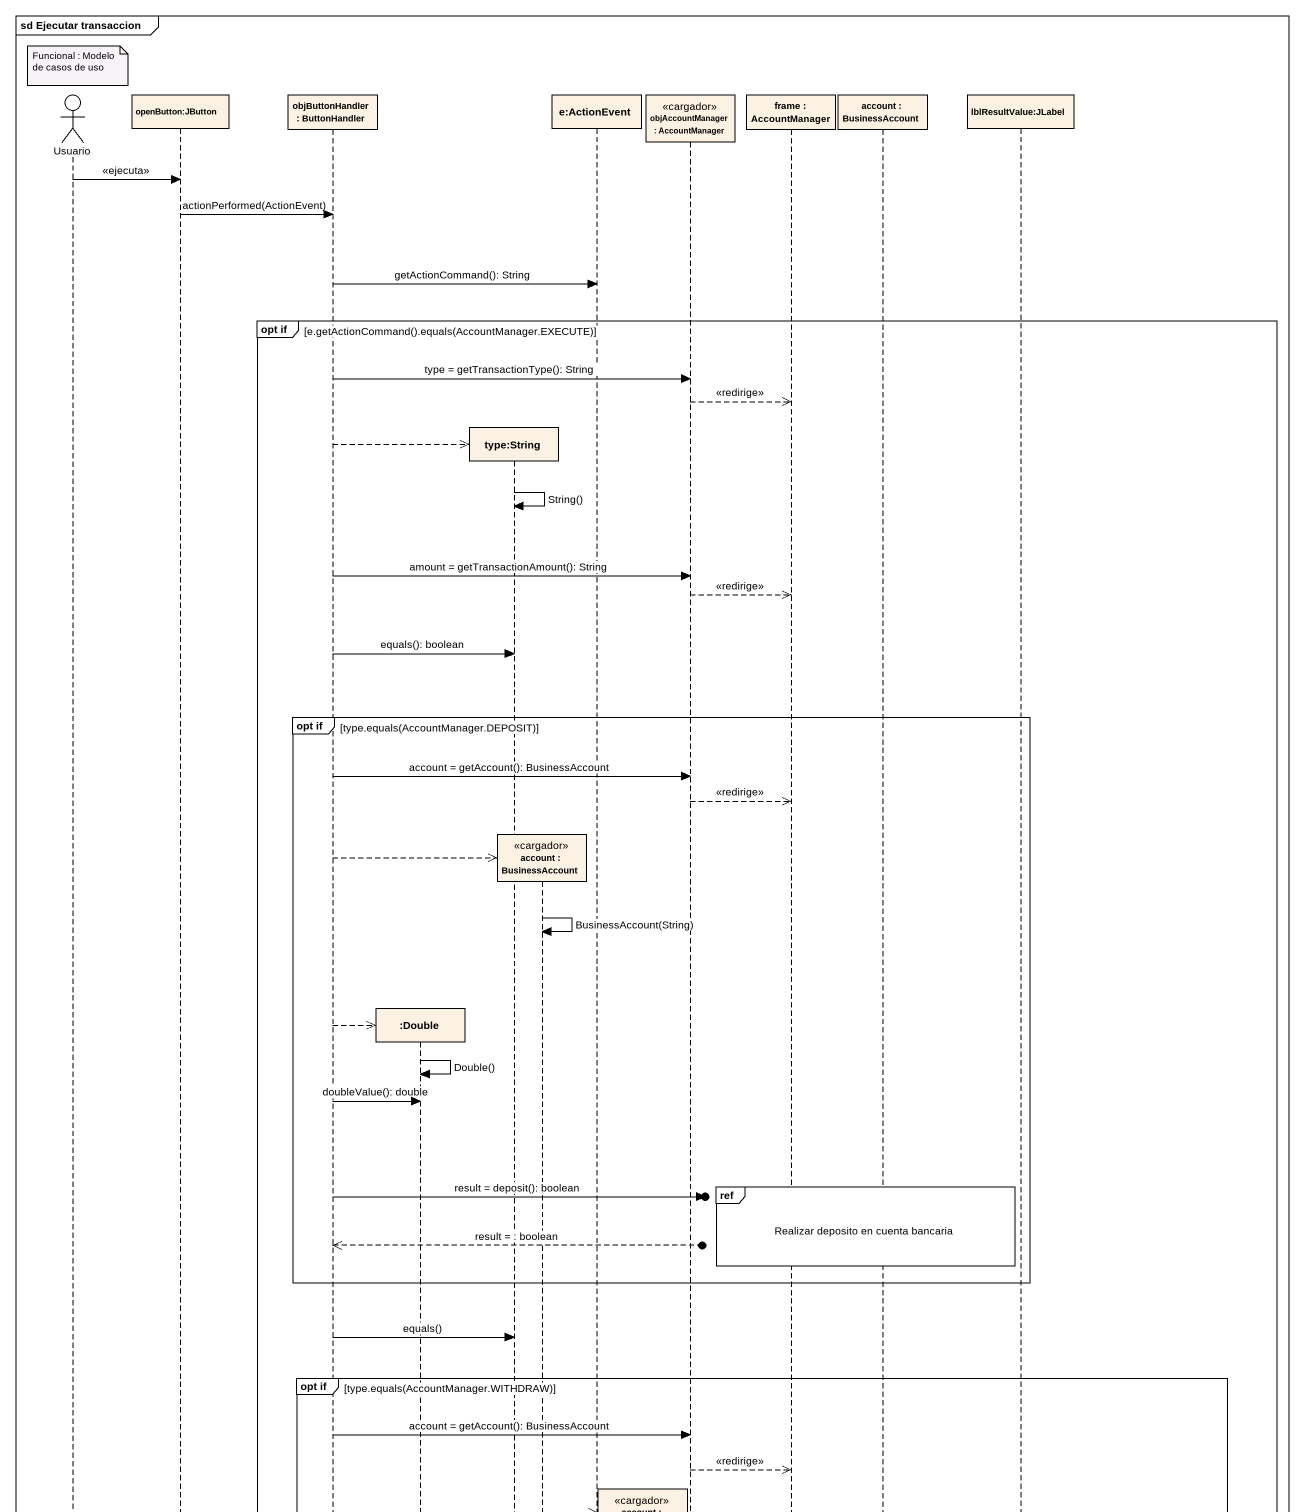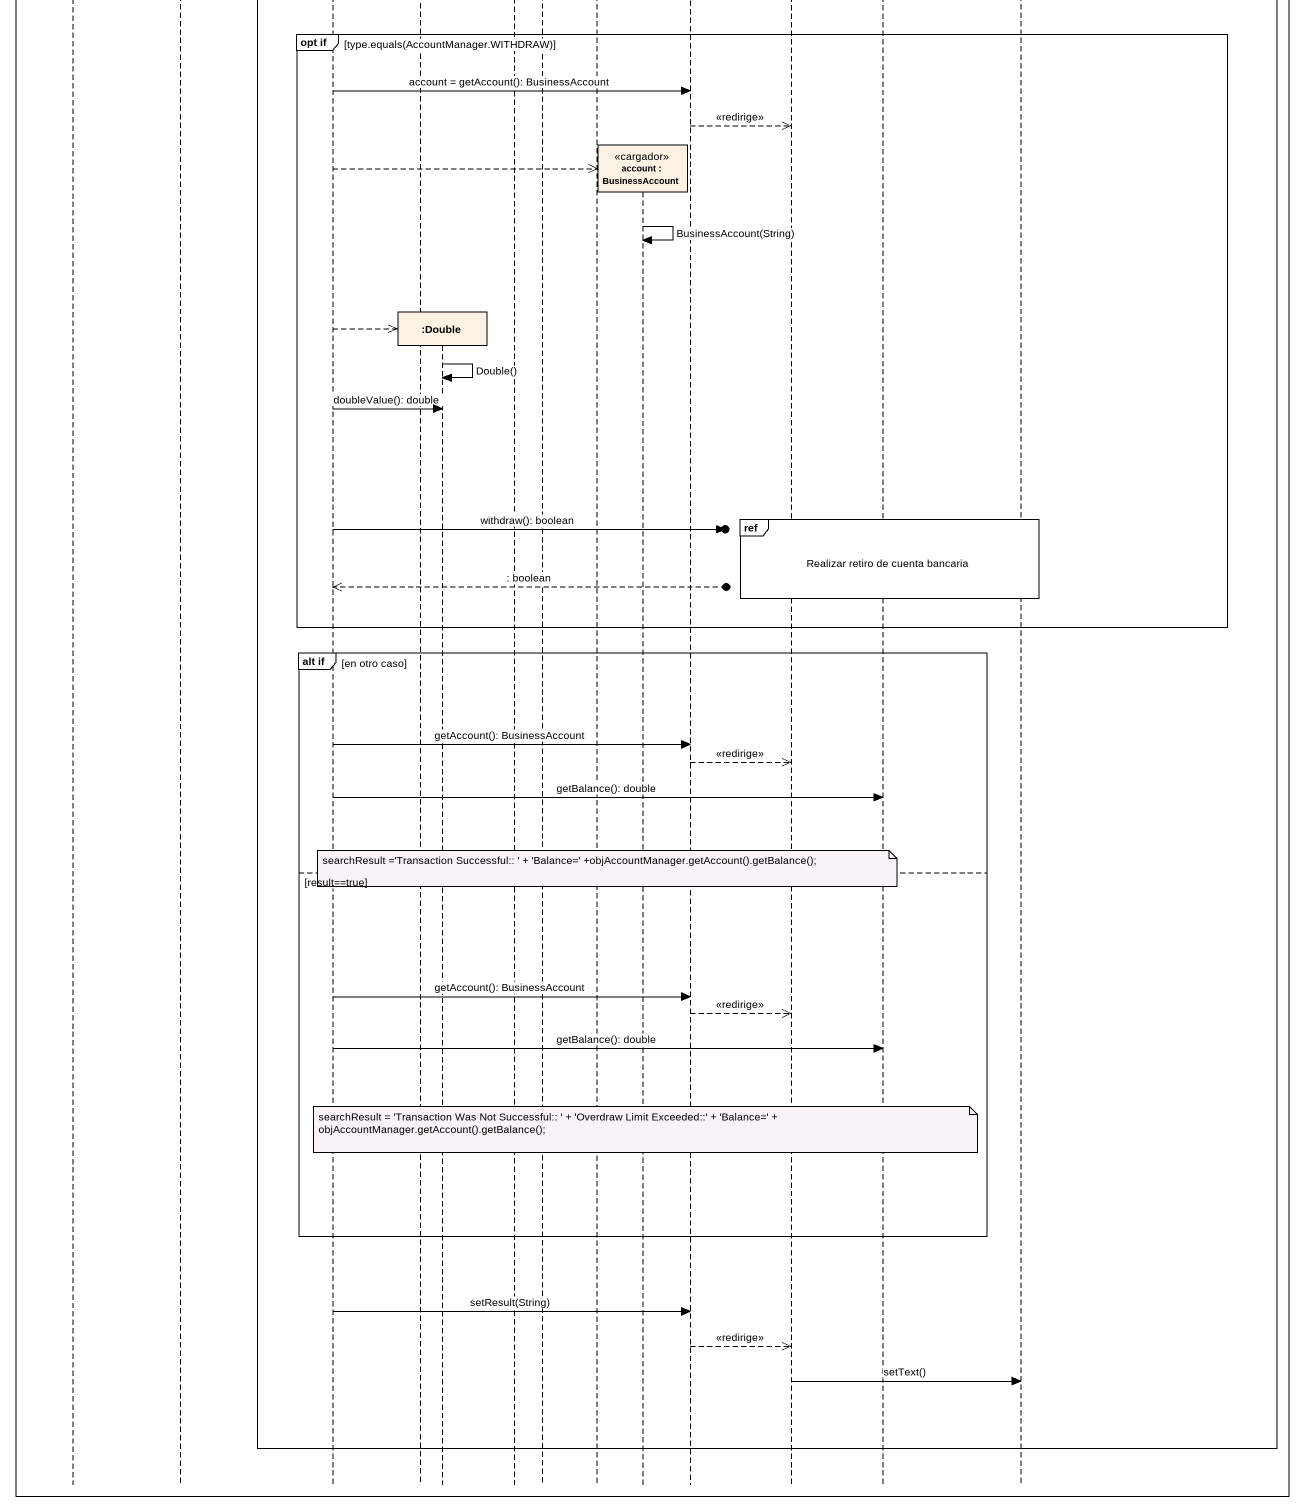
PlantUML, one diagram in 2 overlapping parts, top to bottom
@startuml
mainframe sd Ejecutar transaccion
hide footbox
actor Usuario
participant "openButton:JButton" as openButton_JButton
participant "objButtonHandler : ButtonHandler" as objButtonHandler
participant ":Double" as Double
participant ":Double" as Double_2
participant "type:String" as type_String
participant "account : BusinessAccount" as account <<cargador>>
participant "e:ActionEvent" as e_ActionEvent
participant "account : BusinessAccount" as account_2 <<cargador>>
participant "objAccountManager : AccountManager" as objAccountManager <<cargador>>
participant "frame : AccountManager" as frame_
participant "account : BusinessAccount" as account_3
participant "lblResultValue:JLabel" as lblResultValue_JLabel

note over Usuario : Funcional : Modelo de casos de uso
Usuario -> openButton_JButton : <<ejecuta>>
openButton_JButton -> objButtonHandler : actionPerformed(ActionEvent)
objButtonHandler -> e_ActionEvent : getActionCommand(): String
group opt if [e.getActionCommand().equals(AccountManager.EXECUTE)]
  objButtonHandler -> objAccountManager : type = getTransactionType(): String
  objAccountManager -->> frame_ : <<redirige>>
  objButtonHandler -->> type_String **
  type_String -> type_String : String()
  objButtonHandler -> objAccountManager : amount = getTransactionAmount(): String
  objAccountManager -->> frame_ : <<redirige>>
  objButtonHandler -> type_String : equals(): boolean
  group opt if [type.equals(AccountManager.DEPOSIT)]
    objButtonHandler -> objAccountManager : account = getAccount(): BusinessAccount
    objAccountManager -->> frame_ : <<redirige>>
    objButtonHandler -->> account **
    account -> account : BusinessAccount(String)
    objButtonHandler -->> Double **
    Double -> Double : Double()
    objButtonHandler -> Double : doubleValue(): double
    ref over frame_, account_3 : Realizar deposito en cuenta bancaria
    objButtonHandler ->o] : result = deposit(): boolean
    objButtonHandler <<--o] : result = : boolean
  end
  objButtonHandler -> type_String : equals()
  group opt if [type.equals(AccountManager.WITHDRAW)]
    objButtonHandler -> objAccountManager : account = getAccount(): BusinessAccount
    objAccountManager -->> frame_ : <<redirige>>
    objButtonHandler -->> account_2 **
    account_2 -> account_2 : BusinessAccount(String)
    objButtonHandler -->> Double_2 **
    Double_2 -> Double_2 : Double()
    objButtonHandler -> Double_2 : doubleValue(): double
    ref over frame_, account_3, lblResultValue_JLabel : Realizar retiro de cuenta bancaria
    objButtonHandler ->o] : withdraw(): boolean
    objButtonHandler <<--o] : : boolean
  end
  group alt if [en otro caso]
    objButtonHandler -> objAccountManager : getAccount(): BusinessAccount
    objAccountManager -->> frame_ : <<redirige>>
    objButtonHandler -> account_3 : getBalance(): double
    note over e_ActionEvent : searchResult ='Transaction Successful:: ' + 'Balance=' +objAccountManager.getAccount().getBalance();
  else result==true
    objButtonHandler -> objAccountManager : getAccount(): BusinessAccount
    objAccountManager -->> frame_ : <<redirige>>
    objButtonHandler -> account_3 : getBalance(): double
    note over account_2 : searchResult = 'Transaction Was Not Successful:: ' + 'Overdraw Limit Exceeded::' + 'Balance=' + objAccountManager.getAccount().getBalance();
  end
  objButtonHandler -> objAccountManager : setResult(String)
  objAccountManager -->> frame_ : <<redirige>>
  frame_ -> lblResultValue_JLabel : setText()
end
@enduml
